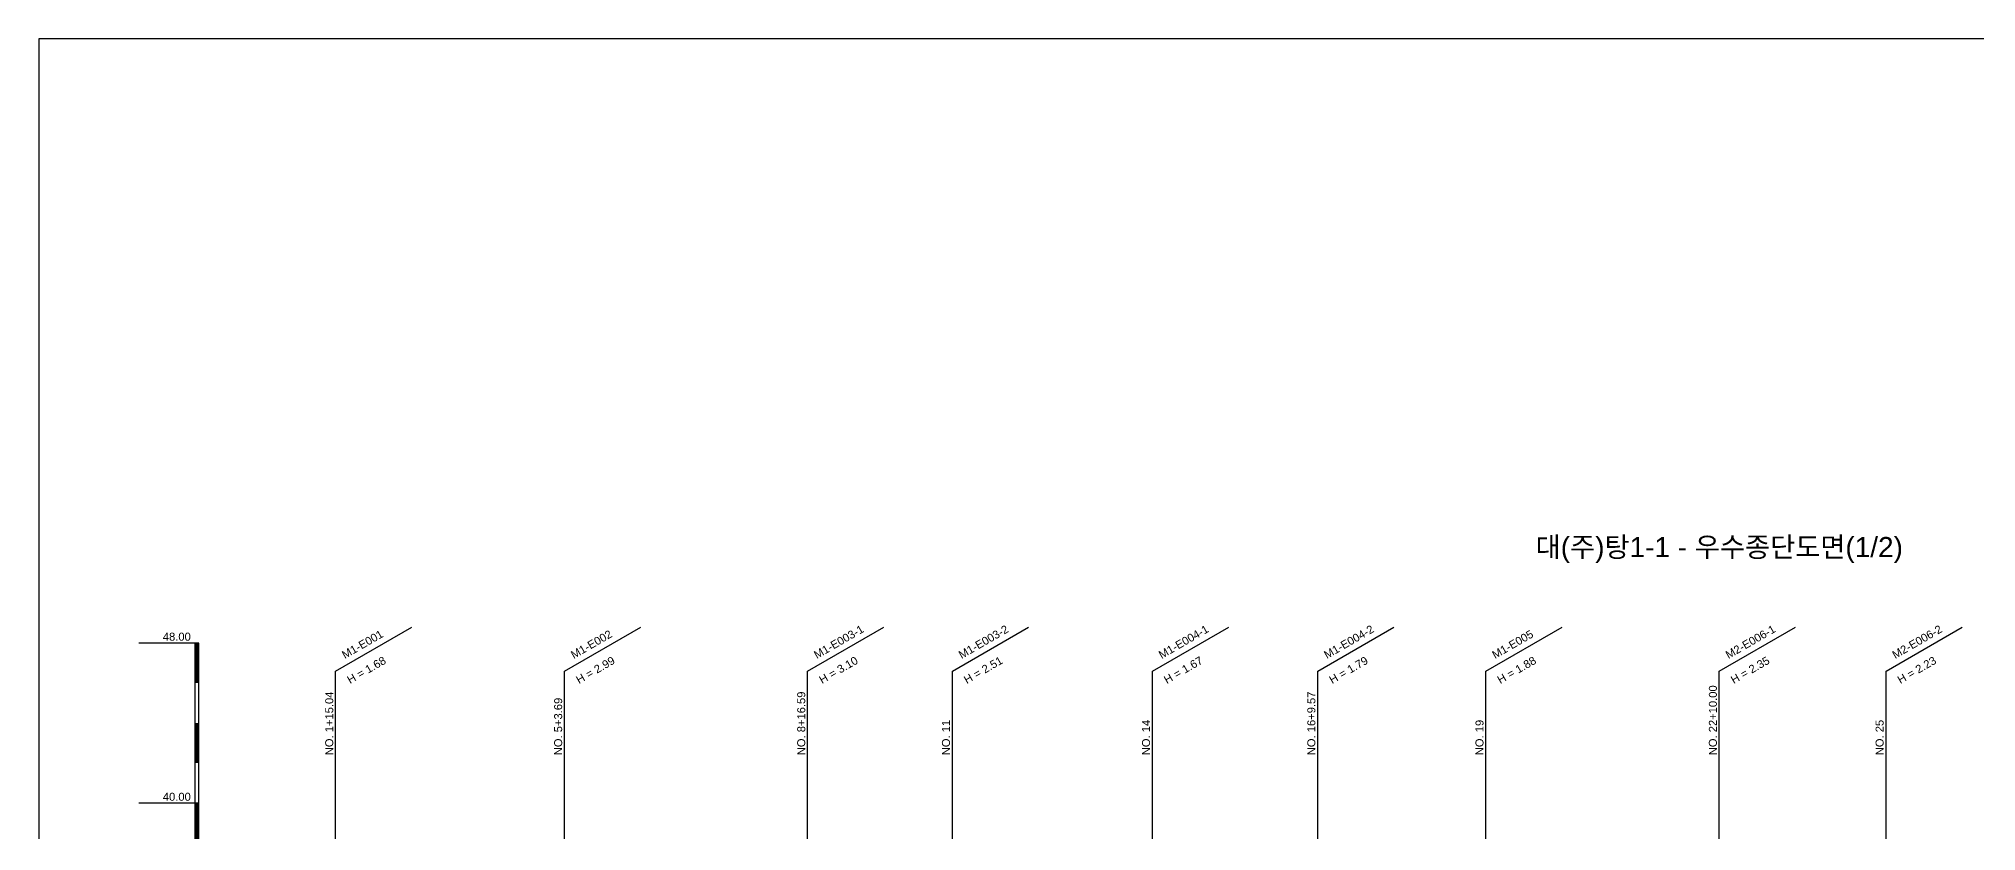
# Model space of a CAD drawing. Header units: millimetres. Extents: x -105495 to 3444, y -108190 to 2013.
# Drawn here: x 881 to 1365.2, y -25364 to -25166 of the extents above; entities that cross this region are included whole.
import ezdxf
from ezdxf.enums import TextEntityAlignment as Align

# ---------------------------------------------------------------- set-up
doc = ezdxf.new("R2010")
doc.units = ezdxf.units.MM
for name, color, linetype in [('KZ_종단_깃발', 7, 'Continuous'), ('KZ_종단_노선명', 7, 'Continuous'), ('KZ_종단_도각', 7, 'Continuous'), ('KZ_종단_폴대', 7, 'Continuous')]:
    doc.layers.add(name, color=color, linetype=linetype)
doc.styles.get("Standard").update_dxf_attribs({"font": 'arial.ttf'})

msp = doc.modelspace()

# ---------------------------------------------------------------- linework, layer by layer
at = {"layer": 'KZ_종단_깃발'}
for p, q in [((955.2, -25324.03), (974.26, -25313.03)), ((1012.41, -25324.03), (1031.46, -25313.03)), ((1073.16, -25324.03), (1092.21, -25313.03)), ((1109.33, -25324.03), (1128.39, -25313.03)), ((1159.33, -25324.03), (1178.39, -25313.03)), ((1200.64, -25324.03), (1219.69, -25313.03)), ((1242.67, -25324.03), (1261.72, -25313.03)), ((1301, -25324.03), (1320.05, -25313.03)), ((1342.67, -25324.03), (1361.72, -25313.03)), ((955.2, -25592), (955.2, -25324.03)), ((1012.41, -25592), (1012.41, -25324.03)), ((1073.16, -25592), (1073.16, -25324.03)), ((1109.33, -25592), (1109.33, -25324.03)), ((1159.33, -25592), (1159.33, -25324.03)), ((1200.64, -25592), (1200.64, -25324.03)), ((1242.67, -25592), (1242.67, -25324.03)), ((1301, -25592), (1301, -25324.03)), ((1342.67, -25592), (1342.67, -25324.03))]:
    msp.add_line(p, q, dxfattribs=at)
at = {"layer": 'KZ_종단_도각'}
msp.add_lwpolyline([(881, -25760), (1722, -25760), (1722, -25166), (881, -25166)], close=True, dxfattribs=at)
at = {"layer": 'KZ_종단_폴대'}
for p, q in [((921, -25317), (906, -25317)), ((921, -25357), (906, -25357))]:
    msp.add_line(p, q, dxfattribs=at)
at = {"layer": 'KZ_종단_폴대', "const_width": 1}
for points in [[(920.5, -25327), (920.5, -25317)], [(920.5, -25347), (920.5, -25337)], [(920.5, -25367), (920.5, -25357)]]:
    msp.add_lwpolyline(points, dxfattribs=at)
at = {"layer": 'KZ_종단_폴대'}
msp.add_lwpolyline([(921, -25592), (921, -25317), (920, -25317), (920, -25592), (921, -25592)], dxfattribs=at)

# ---------------------------------------------------------------- texts
at = {"layer": 'KZ_종단_깃발'}
for s, rotation, p in [('M1-E001', 30, (957.8, -25321.53)), ('M1-E002', 30, (1015.01, -25321.53)), ('M1-E003-1', 30, (1075.76, -25321.53)), ('M1-E003-2', 30, (1111.93, -25321.53)), ('M1-E004-1', 30, (1161.93, -25321.53)), ('M1-E004-2', 30, (1203.24, -25321.53)), ('M1-E005', 30, (1245.26, -25321.53)), ('M2-E006-1', 30, (1303.6, -25321.53)), ('M2-E006-2', 30, (1345.26, -25321.53)), ('NO. 1+15.04', 90, (955.2, -25345.03)), ('NO. 8+16.59', 90, (1073.16, -25345.03)), ('NO. 16+9.57', 90, (1200.64, -25345.03)), ('NO. 22+10.00', 90, (1301, -25345.03)), ('NO. 5+3.69', 90, (1012.41, -25345.03)), ('NO. 11', 90, (1109.33, -25345.03)), ('NO. 14', 90, (1159.33, -25345.03)), ('NO. 19', 90, (1242.67, -25345.03)), ('NO. 25', 90, (1342.67, -25345.03))]:
    msp.add_text(s, height=2, rotation=rotation, dxfattribs=at).set_placement(p, align=Align.BOTTOM_LEFT)
for s, p in [('H = 1.68', (957.8, -25325.53)), ('H = 2.99', (1015.01, -25325.53)), ('H = 3.10', (1075.76, -25325.53)), ('H = 2.51', (1111.93, -25325.53)), ('H = 1.67', (1161.93, -25325.53)), ('H = 1.79', (1203.24, -25325.53)), ('H = 1.88', (1245.26, -25325.53)), ('H = 2.35', (1303.6, -25325.53)), ('H = 2.23', (1345.26, -25325.53))]:
    msp.add_text(s, height=2, rotation=30, dxfattribs=at).set_placement(p, align=Align.TOP_LEFT)
at = {"layer": 'KZ_종단_노선명'}
msp.add_text('대(주)탕1-1 - 우수종단도면(1/2)', height=5, dxfattribs=at).set_placement((1301, -25297), align=Align.BOTTOM_CENTER)
at = {"layer": 'KZ_종단_폴대'}
for s, p in [('48.00', (919, -25317)), ('40.00', (919, -25357))]:
    msp.add_text(s, height=2, dxfattribs=at).set_placement(p, align=Align.BOTTOM_RIGHT)

doc.saveas('drawing.dxf')
